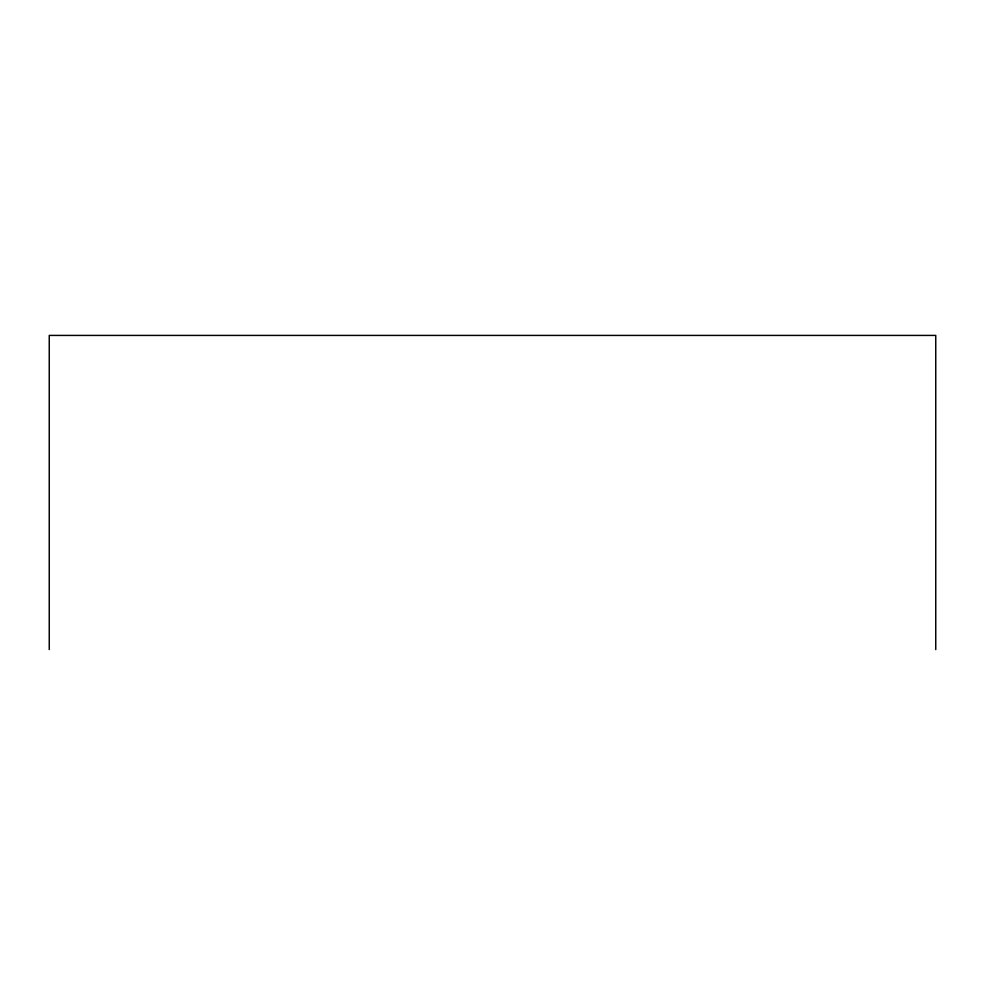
<?xml version="1.0" encoding="UTF-8"?>
<svg xmlns="http://www.w3.org/2000/svg" width="985" height="985" viewBox="0 0 985 985"><rect width="100%" height="100%" fill="white"/><g stroke="black" fill="none" stroke-linecap="round" stroke-linejoin="round"><path stroke-width="1.48" d="M935.75 649.583L935.75 335.417L49.25 335.417L49.25 649.583"/></g></svg>
